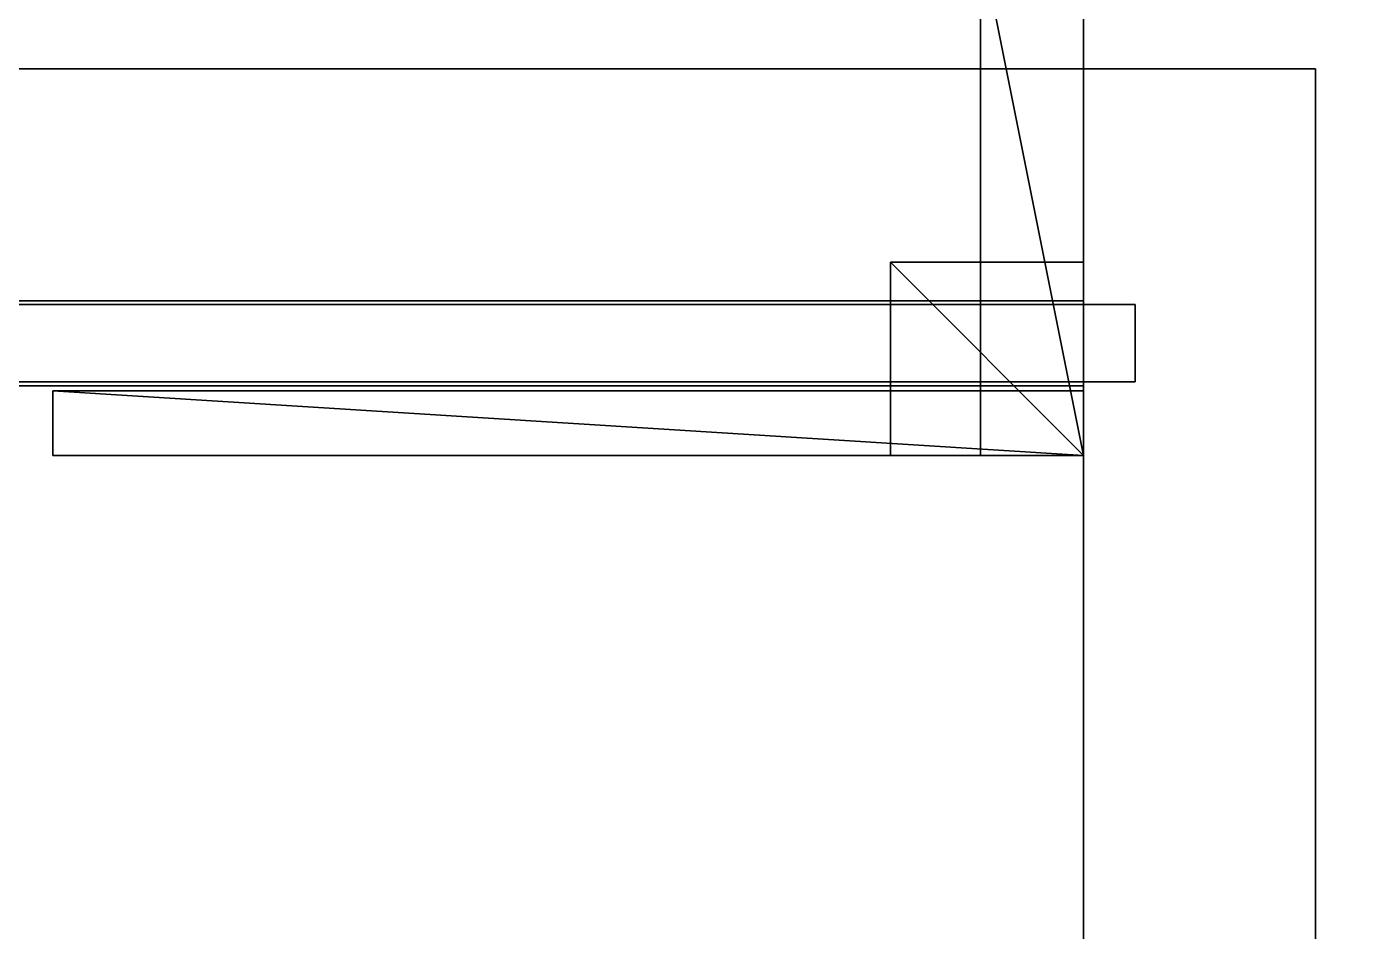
# Model space of a CAD drawing. Extents: x 0 to 7800, y -5130 to 1.
# Drawn here: x 6949.7 to 7053.3, y -215.9 to -145.7 of the extents above; entities that cross this region are included whole.
import ezdxf

# ---------------------------------------------------------------- set-up
doc = ezdxf.new("R2010")
doc.units = 0
for name, color, linetype in [('LAYER0', 7, 'CONTINUOUS'), ('LAYER2', 7, 'CONTINUOUS'), ('LAYER547', 253, 'CONTINUOUS'), ('LAYER556', 2, 'CONTINUOUS'), ('LAYER557', 7, 'CONTINUOUS'), ('LAYER558', 253, 'CONTINUOUS'), ('LAYER559', 253, 'CONTINUOUS'), ('LAYER560', 253, 'CONTINUOUS'), ('LAYER561', 253, 'CONTINUOUS'), ('LAYER562', 253, 'CONTINUOUS'), ('LAYER563', 253, 'CONTINUOUS'), ('LAYER572', 2, 'CONTINUOUS'), ('LAYER573', 7, 'CONTINUOUS'), ('LAYER574', 253, 'CONTINUOUS'), ('LAYER575', 253, 'CONTINUOUS'), ('LAYER576', 253, 'CONTINUOUS'), ('LAYER577', 253, 'CONTINUOUS'), ('LAYER578', 253, 'CONTINUOUS'), ('LAYER579', 253, 'CONTINUOUS'), ('LAYER580', 7, 'CONTINUOUS'), ('LAYER581', 7, 'CONTINUOUS'), ('LAYER582', 7, 'CONTINUOUS'), ('LAYER583', 7, 'CONTINUOUS'), ('LAYER584', 7, 'CONTINUOUS'), ('LAYER585', 7, 'CONTINUOUS'), ('LAYER666', 7, 'CONTINUOUS'), ('LAYER907', 2, 'CONTINUOUS')]:
    doc.layers.add(name, color=color, linetype=linetype)

msp = doc.modelspace()

# ---------------------------------------------------------------- linework, layer by layer
at = {"layer": 'LAYER0'}
for points, invisible_edges in [([(7199.692, 0.998, -5), (5130.692, -289.002, -5), (5130.692, 0.998, -5), (7199.692, 0.998, -5)], 1), ([(7199.692, -1929.002, -5), (5130.692, -289.002, -5), (7199.692, 0.998, -5), (7199.692, -1929.002, -5)], 7), ([(5130.692, -289.002), (7199.692, -1929.002), (5130.692, 0.998), (5130.692, -289.002)], 3), ([(5130.692, 0.998), (7199.692, -1929.002), (7199.692, 0.998), (5130.692, 0.998)], 3)]:
    msp.add_3dface(points, dxfattribs=dict(at, invisible_edges=invisible_edges))
at = {"layer": 'LAYER2'}
for points, invisible_edges in [([(5280.692, -149.002), (5130.692, 0.998), (7199.692, 0.998), (5280.692, -149.002)], 5), ([(5280.692, -149.002), (7199.692, 0.998), (7049.692, -149.002), (5280.692, -149.002)], 3), ([(7049.692, -149.002), (7199.692, 0.998), (7049.692, -289.002), (7049.692, -149.002)], 3), ([(7049.692, -289.002), (7199.692, 0.998), (7199.692, -139.002), (7049.692, -289.002)], 5), ([(7049.692, -289.002), (7199.692, -139.002), (7649.692, -289.002), (7049.692, -289.002)], 3), ([(7049.692, -149.002, 2657), (5280.692, -149.002), (7049.692, -149.002), (7049.692, -149.002, 2657)], 1), ([(5280.692, -149.002), (7049.692, -149.002, 2657), (5280.692, -149.002, 2657), (5280.692, -149.002)], 1), ([(7049.692, -149.002, 2657), (7049.692, -289.002), (7049.692, -289.002, 2657), (7049.692, -149.002, 2657)], 1), ([(7049.692, -289.002), (7049.692, -149.002, 2657), (7049.692, -149.002), (7049.692, -289.002)], 1)]:
    msp.add_3dface(points, dxfattribs=dict(at, invisible_edges=invisible_edges))
at = {"layer": 'LAYER547', "invisible_edges": 1}
for points in [[(7031.695, -149, 180), (7031.695, -719, 2380), (7031.695, -149, 2380), (7031.695, -149, 180)], [(7031.695, -719, 2380), (7031.695, -149, 180), (7031.695, -719, 180), (7031.695, -719, 2380)], [(7031.695, -149, 180), (7049.695, -719, 180), (7031.695, -719, 180), (7031.695, -149, 180)], [(7049.695, -719, 180), (7031.695, -149, 180), (7049.695, -149, 180), (7049.695, -719, 180)], [(7049.695, -149, 2380), (7031.695, -719, 2380), (7049.695, -719, 2380), (7049.695, -149, 2380)], [(7031.695, -719, 2380), (7049.695, -149, 2380), (7031.695, -149, 2380), (7031.695, -719, 2380)], [(7049.695, -149, 2380), (7031.695, -149, 180), (7031.695, -149, 2380), (7049.695, -149, 2380)], [(7031.695, -149, 180), (7049.695, -149, 2380), (7049.695, -149, 180), (7031.695, -149, 180)], [(7049.695, -719, 180), (7049.695, -149, 2380), (7049.695, -719, 2380), (7049.695, -719, 180)], [(7049.695, -149, 2380), (7049.695, -719, 180), (7049.695, -149, 180), (7049.695, -149, 2380)]]:
    msp.add_3dface(points, dxfattribs=at)
at = {"layer": 'LAYER556'}
for points in [[(6951.695, -179, 2349.5), (6951.695, -174, 2326.5), (6951.695, -179, 2326.5), (6951.695, -179, 2349.5)], [(6951.695, -174, 2349.5), (6951.695, -174, 2326.5), (6951.695, -179, 2349.5), (6951.695, -174, 2349.5)], [(7031.695, -179, 2349.5), (6951.695, -174, 2349.5), (6951.695, -179, 2349.5), (7031.695, -179, 2349.5)], [(7031.695, -174, 2349.5), (6951.695, -174, 2349.5), (7031.695, -179, 2349.5), (7031.695, -174, 2349.5)], [(6951.695, -174, 2326.5), (7031.695, -179, 2326.5), (6951.695, -179, 2326.5), (6951.695, -174, 2326.5)], [(7031.695, -174, 2326.5), (7031.695, -179, 2326.5), (6951.695, -174, 2326.5), (7031.695, -174, 2326.5)], [(6951.695, -174, 2349.5), (7031.695, -174, 2326.5), (6951.695, -174, 2326.5), (6951.695, -174, 2349.5)], [(7031.695, -174, 2349.5), (7031.695, -174, 2326.5), (6951.695, -174, 2349.5), (7031.695, -174, 2349.5)], [(7031.695, -179, 2326.5), (7031.695, -174, 2349.5), (7031.695, -179, 2349.5), (7031.695, -179, 2326.5)], [(7031.695, -174, 2326.5), (7031.695, -174, 2349.5), (7031.695, -179, 2326.5), (7031.695, -174, 2326.5)], [(6951.695, -179, 2326.5), (7031.695, -179, 2349.5), (6951.695, -179, 2349.5), (6951.695, -179, 2326.5)], [(7031.695, -179, 2326.5), (7031.695, -179, 2349.5), (6951.695, -179, 2326.5), (7031.695, -179, 2326.5)]]:
    msp.add_3dface(points, dxfattribs=at)
at = {"layer": 'LAYER557', "invisible_edges": 1}
for points in [[(7031.695, -179, 2349.5), (6951.695, -174, 2349.5), (6951.695, -179, 2349.5), (7031.695, -179, 2349.5)], [(6951.695, -174, 2349.5), (7031.695, -179, 2349.5), (7031.695, -174, 2349.5), (6951.695, -174, 2349.5)], [(6951.695, -174, 2349.5), (6951.695, -179, 2326.5), (6951.695, -179, 2349.5), (6951.695, -174, 2349.5)], [(6951.695, -179, 2326.5), (6951.695, -174, 2349.5), (6951.695, -174, 2326.5), (6951.695, -179, 2326.5)], [(7031.695, -174, 2326.5), (6951.695, -179, 2326.5), (6951.695, -174, 2326.5), (7031.695, -174, 2326.5)], [(6951.695, -179, 2326.5), (7031.695, -174, 2326.5), (7031.695, -179, 2326.5), (6951.695, -179, 2326.5)], [(6951.695, -174, 2349.5), (7031.695, -174, 2326.5), (6951.695, -174, 2326.5), (6951.695, -174, 2349.5)], [(7031.695, -174, 2326.5), (6951.695, -174, 2349.5), (7031.695, -174, 2349.5), (7031.695, -174, 2326.5)], [(7031.695, -174, 2326.5), (7031.695, -179, 2349.5), (7031.695, -179, 2326.5), (7031.695, -174, 2326.5)], [(7031.695, -179, 2349.5), (7031.695, -174, 2326.5), (7031.695, -174, 2349.5), (7031.695, -179, 2349.5)], [(7031.695, -179, 2349.5), (6951.695, -179, 2326.5), (7031.695, -179, 2326.5), (7031.695, -179, 2349.5)], [(6951.695, -179, 2326.5), (7031.695, -179, 2349.5), (6951.695, -179, 2349.5), (6951.695, -179, 2326.5)]]:
    msp.add_3dface(points, dxfattribs=at)
at = {"layer": 'LAYER558'}
for points in [[(7016.695, -179, 2349.5), (7016.695, -164, 2334.5), (7016.695, -179, 2334.5), (7016.695, -179, 2349.5)], [(7016.695, -164, 2349.5), (7016.695, -164, 2334.5), (7016.695, -179, 2349.5), (7016.695, -164, 2349.5)], [(7031.695, -179, 2349.5), (7016.695, -164, 2349.5), (7016.695, -179, 2349.5), (7031.695, -179, 2349.5)], [(7031.695, -164, 2349.5), (7016.695, -164, 2349.5), (7031.695, -179, 2349.5), (7031.695, -164, 2349.5)], [(7016.695, -164, 2334.5), (7031.695, -179, 2334.5), (7016.695, -179, 2334.5), (7016.695, -164, 2334.5)], [(7031.695, -164, 2334.5), (7031.695, -179, 2334.5), (7016.695, -164, 2334.5), (7031.695, -164, 2334.5)], [(7016.695, -164, 2349.5), (7031.695, -164, 2334.5), (7016.695, -164, 2334.5), (7016.695, -164, 2349.5)], [(7031.695, -164, 2349.5), (7031.695, -164, 2334.5), (7016.695, -164, 2349.5), (7031.695, -164, 2349.5)], [(7031.695, -179, 2334.5), (7031.695, -164, 2349.5), (7031.695, -179, 2349.5), (7031.695, -179, 2334.5)], [(7031.695, -164, 2334.5), (7031.695, -164, 2349.5), (7031.695, -179, 2334.5), (7031.695, -164, 2334.5)], [(7016.695, -179, 2334.5), (7031.695, -179, 2349.5), (7016.695, -179, 2349.5), (7016.695, -179, 2334.5)], [(7031.695, -179, 2334.5), (7031.695, -179, 2349.5), (7016.695, -179, 2334.5), (7031.695, -179, 2334.5)]]:
    msp.add_3dface(points, dxfattribs=at)
at = {"layer": 'LAYER559'}
for points in [[(7016.695, -179, 2349.5), (7016.695, -164, 2334.5), (7016.695, -179, 2334.5), (7016.695, -179, 2349.5)], [(7016.695, -164, 2349.5), (7016.695, -164, 2334.5), (7016.695, -179, 2349.5), (7016.695, -164, 2349.5)], [(7031.695, -179, 2349.5), (7016.695, -164, 2349.5), (7016.695, -179, 2349.5), (7031.695, -179, 2349.5)], [(7031.695, -164, 2349.5), (7016.695, -164, 2349.5), (7031.695, -179, 2349.5), (7031.695, -164, 2349.5)], [(7016.695, -164, 2334.5), (7031.695, -179, 2334.5), (7016.695, -179, 2334.5), (7016.695, -164, 2334.5)], [(7031.695, -164, 2334.5), (7031.695, -179, 2334.5), (7016.695, -164, 2334.5), (7031.695, -164, 2334.5)], [(7016.695, -164, 2349.5), (7031.695, -164, 2334.5), (7016.695, -164, 2334.5), (7016.695, -164, 2349.5)], [(7031.695, -164, 2349.5), (7031.695, -164, 2334.5), (7016.695, -164, 2349.5), (7031.695, -164, 2349.5)], [(7031.695, -179, 2334.5), (7031.695, -164, 2349.5), (7031.695, -179, 2349.5), (7031.695, -179, 2334.5)], [(7031.695, -164, 2334.5), (7031.695, -164, 2349.5), (7031.695, -179, 2334.5), (7031.695, -164, 2334.5)], [(7016.695, -179, 2334.5), (7031.695, -179, 2349.5), (7016.695, -179, 2349.5), (7016.695, -179, 2334.5)], [(7031.695, -179, 2334.5), (7031.695, -179, 2349.5), (7016.695, -179, 2334.5), (7031.695, -179, 2334.5)]]:
    msp.add_3dface(points, dxfattribs=at)
at = {"layer": 'LAYER560'}
for points in [[(7016.695, -179, 2349.5), (7016.695, -164, 2334.5), (7016.695, -179, 2334.5), (7016.695, -179, 2349.5)], [(7016.695, -164, 2349.5), (7016.695, -164, 2334.5), (7016.695, -179, 2349.5), (7016.695, -164, 2349.5)], [(7031.695, -179, 2349.5), (7016.695, -164, 2349.5), (7016.695, -179, 2349.5), (7031.695, -179, 2349.5)], [(7031.695, -164, 2349.5), (7016.695, -164, 2349.5), (7031.695, -179, 2349.5), (7031.695, -164, 2349.5)], [(7016.695, -164, 2334.5), (7031.695, -179, 2334.5), (7016.695, -179, 2334.5), (7016.695, -164, 2334.5)], [(7031.695, -164, 2334.5), (7031.695, -179, 2334.5), (7016.695, -164, 2334.5), (7031.695, -164, 2334.5)], [(7016.695, -164, 2349.5), (7031.695, -164, 2334.5), (7016.695, -164, 2334.5), (7016.695, -164, 2349.5)], [(7031.695, -164, 2349.5), (7031.695, -164, 2334.5), (7016.695, -164, 2349.5), (7031.695, -164, 2349.5)], [(7031.695, -179, 2334.5), (7031.695, -164, 2349.5), (7031.695, -179, 2349.5), (7031.695, -179, 2334.5)], [(7031.695, -164, 2334.5), (7031.695, -164, 2349.5), (7031.695, -179, 2334.5), (7031.695, -164, 2334.5)], [(7016.695, -179, 2334.5), (7031.695, -179, 2349.5), (7016.695, -179, 2349.5), (7016.695, -179, 2334.5)], [(7031.695, -179, 2334.5), (7031.695, -179, 2349.5), (7016.695, -179, 2334.5), (7031.695, -179, 2334.5)]]:
    msp.add_3dface(points, dxfattribs=at)
at = {"layer": 'LAYER561'}
for points in [[(7016.695, -179, 2349.5), (7016.695, -164, 2334.5), (7016.695, -179, 2334.5), (7016.695, -179, 2349.5)], [(7016.695, -164, 2349.5), (7016.695, -164, 2334.5), (7016.695, -179, 2349.5), (7016.695, -164, 2349.5)], [(7031.695, -179, 2349.5), (7016.695, -164, 2349.5), (7016.695, -179, 2349.5), (7031.695, -179, 2349.5)], [(7031.695, -164, 2349.5), (7016.695, -164, 2349.5), (7031.695, -179, 2349.5), (7031.695, -164, 2349.5)], [(7016.695, -164, 2334.5), (7031.695, -179, 2334.5), (7016.695, -179, 2334.5), (7016.695, -164, 2334.5)], [(7031.695, -164, 2334.5), (7031.695, -179, 2334.5), (7016.695, -164, 2334.5), (7031.695, -164, 2334.5)], [(7016.695, -164, 2349.5), (7031.695, -164, 2334.5), (7016.695, -164, 2334.5), (7016.695, -164, 2349.5)], [(7031.695, -164, 2349.5), (7031.695, -164, 2334.5), (7016.695, -164, 2349.5), (7031.695, -164, 2349.5)], [(7031.695, -179, 2334.5), (7031.695, -164, 2349.5), (7031.695, -179, 2349.5), (7031.695, -179, 2334.5)], [(7031.695, -164, 2334.5), (7031.695, -164, 2349.5), (7031.695, -179, 2334.5), (7031.695, -164, 2334.5)], [(7016.695, -179, 2334.5), (7031.695, -179, 2349.5), (7016.695, -179, 2349.5), (7016.695, -179, 2334.5)], [(7031.695, -179, 2334.5), (7031.695, -179, 2349.5), (7016.695, -179, 2334.5), (7031.695, -179, 2334.5)]]:
    msp.add_3dface(points, dxfattribs=at)
at = {"layer": 'LAYER562'}
for points in [[(7023.695, -179, 2349.5), (7023.695, -139, 2341.5), (7023.695, -179, 2341.5), (7023.695, -179, 2349.5)], [(7023.695, -139, 2349.5), (7023.695, -139, 2341.5), (7023.695, -179, 2349.5), (7023.695, -139, 2349.5)], [(7031.695, -179, 2349.5), (7023.695, -139, 2349.5), (7023.695, -179, 2349.5), (7031.695, -179, 2349.5)], [(7031.695, -139, 2349.5), (7023.695, -139, 2349.5), (7031.695, -179, 2349.5), (7031.695, -139, 2349.5)], [(7023.695, -139, 2341.5), (7031.695, -179, 2341.5), (7023.695, -179, 2341.5), (7023.695, -139, 2341.5)], [(7031.695, -139, 2341.5), (7031.695, -179, 2341.5), (7023.695, -139, 2341.5), (7031.695, -139, 2341.5)], [(7031.695, -179, 2341.5), (7031.695, -139, 2349.5), (7031.695, -179, 2349.5), (7031.695, -179, 2341.5)], [(7031.695, -139, 2341.5), (7031.695, -139, 2349.5), (7031.695, -179, 2341.5), (7031.695, -139, 2341.5)], [(7023.695, -179, 2341.5), (7031.695, -179, 2349.5), (7023.695, -179, 2349.5), (7023.695, -179, 2341.5)], [(7031.695, -179, 2341.5), (7031.695, -179, 2349.5), (7023.695, -179, 2341.5), (7031.695, -179, 2341.5)]]:
    msp.add_3dface(points, dxfattribs=at)
at = {"layer": 'LAYER563'}
for points in [[(6951.695, -179, 2349.5), (6951.695, -174, 2333.5), (6951.695, -179, 2333.5), (6951.695, -179, 2349.5)], [(6951.695, -174, 2349.5), (6951.695, -174, 2333.5), (6951.695, -179, 2349.5), (6951.695, -174, 2349.5)], [(7031.695, -179, 2349.5), (6951.695, -174, 2349.5), (6951.695, -179, 2349.5), (7031.695, -179, 2349.5)], [(7031.695, -174, 2349.5), (6951.695, -174, 2349.5), (7031.695, -179, 2349.5), (7031.695, -174, 2349.5)], [(6951.695, -174, 2333.5), (7031.695, -179, 2333.5), (6951.695, -179, 2333.5), (6951.695, -174, 2333.5)], [(7031.695, -174, 2333.5), (7031.695, -179, 2333.5), (6951.695, -174, 2333.5), (7031.695, -174, 2333.5)], [(6951.695, -174, 2349.5), (7031.695, -174, 2333.5), (6951.695, -174, 2333.5), (6951.695, -174, 2349.5)], [(7031.695, -174, 2349.5), (7031.695, -174, 2333.5), (6951.695, -174, 2349.5), (7031.695, -174, 2349.5)], [(7031.695, -179, 2333.5), (7031.695, -174, 2349.5), (7031.695, -179, 2349.5), (7031.695, -179, 2333.5)], [(7031.695, -174, 2333.5), (7031.695, -174, 2349.5), (7031.695, -179, 2333.5), (7031.695, -174, 2333.5)], [(6951.695, -179, 2333.5), (7031.695, -179, 2349.5), (6951.695, -179, 2349.5), (6951.695, -179, 2333.5)], [(7031.695, -179, 2333.5), (7031.695, -179, 2349.5), (6951.695, -179, 2333.5), (7031.695, -179, 2333.5)]]:
    msp.add_3dface(points, dxfattribs=at)
at = {"layer": 'LAYER572'}
for points in [[(6951.695, -179, 1262), (6951.695, -174, 1239), (6951.695, -179, 1239), (6951.695, -179, 1262)], [(6951.695, -174, 1262), (6951.695, -174, 1239), (6951.695, -179, 1262), (6951.695, -174, 1262)], [(7031.695, -179, 1262), (6951.695, -174, 1262), (6951.695, -179, 1262), (7031.695, -179, 1262)], [(7031.695, -174, 1262), (6951.695, -174, 1262), (7031.695, -179, 1262), (7031.695, -174, 1262)], [(6951.695, -174, 1239), (7031.695, -179, 1239), (6951.695, -179, 1239), (6951.695, -174, 1239)], [(7031.695, -174, 1239), (7031.695, -179, 1239), (6951.695, -174, 1239), (7031.695, -174, 1239)], [(6951.695, -174, 1262), (7031.695, -174, 1239), (6951.695, -174, 1239), (6951.695, -174, 1262)], [(7031.695, -174, 1262), (7031.695, -174, 1239), (6951.695, -174, 1262), (7031.695, -174, 1262)], [(7031.695, -179, 1239), (7031.695, -174, 1262), (7031.695, -179, 1262), (7031.695, -179, 1239)], [(7031.695, -174, 1239), (7031.695, -174, 1262), (7031.695, -179, 1239), (7031.695, -174, 1239)], [(6951.695, -179, 1239), (7031.695, -179, 1262), (6951.695, -179, 1262), (6951.695, -179, 1239)], [(7031.695, -179, 1239), (7031.695, -179, 1262), (6951.695, -179, 1239), (7031.695, -179, 1239)]]:
    msp.add_3dface(points, dxfattribs=at)
at = {"layer": 'LAYER573', "invisible_edges": 1}
for points in [[(7031.695, -179, 1262), (6951.695, -174, 1262), (6951.695, -179, 1262), (7031.695, -179, 1262)], [(6951.695, -174, 1262), (7031.695, -179, 1262), (7031.695, -174, 1262), (6951.695, -174, 1262)], [(6951.695, -174, 1262), (6951.695, -179, 1239), (6951.695, -179, 1262), (6951.695, -174, 1262)], [(6951.695, -179, 1239), (6951.695, -174, 1262), (6951.695, -174, 1239), (6951.695, -179, 1239)], [(7031.695, -174, 1239), (6951.695, -179, 1239), (6951.695, -174, 1239), (7031.695, -174, 1239)], [(6951.695, -179, 1239), (7031.695, -174, 1239), (7031.695, -179, 1239), (6951.695, -179, 1239)], [(6951.695, -174, 1262), (7031.695, -174, 1239), (6951.695, -174, 1239), (6951.695, -174, 1262)], [(7031.695, -174, 1239), (6951.695, -174, 1262), (7031.695, -174, 1262), (7031.695, -174, 1239)], [(7031.695, -174, 1239), (7031.695, -179, 1262), (7031.695, -179, 1239), (7031.695, -174, 1239)], [(7031.695, -179, 1262), (7031.695, -174, 1239), (7031.695, -174, 1262), (7031.695, -179, 1262)], [(7031.695, -179, 1262), (6951.695, -179, 1239), (7031.695, -179, 1239), (7031.695, -179, 1262)], [(6951.695, -179, 1239), (7031.695, -179, 1262), (6951.695, -179, 1262), (6951.695, -179, 1239)]]:
    msp.add_3dface(points, dxfattribs=at)
at = {"layer": 'LAYER574'}
for points in [[(7016.695, -179, 1262), (7016.695, -164, 1247), (7016.695, -179, 1247), (7016.695, -179, 1262)], [(7016.695, -164, 1262), (7016.695, -164, 1247), (7016.695, -179, 1262), (7016.695, -164, 1262)], [(7031.695, -179, 1262), (7016.695, -164, 1262), (7016.695, -179, 1262), (7031.695, -179, 1262)], [(7031.695, -164, 1262), (7016.695, -164, 1262), (7031.695, -179, 1262), (7031.695, -164, 1262)], [(7016.695, -164, 1247), (7031.695, -179, 1247), (7016.695, -179, 1247), (7016.695, -164, 1247)], [(7031.695, -164, 1247), (7031.695, -179, 1247), (7016.695, -164, 1247), (7031.695, -164, 1247)], [(7016.695, -164, 1262), (7031.695, -164, 1247), (7016.695, -164, 1247), (7016.695, -164, 1262)], [(7031.695, -164, 1262), (7031.695, -164, 1247), (7016.695, -164, 1262), (7031.695, -164, 1262)], [(7031.695, -179, 1247), (7031.695, -164, 1262), (7031.695, -179, 1262), (7031.695, -179, 1247)], [(7031.695, -164, 1247), (7031.695, -164, 1262), (7031.695, -179, 1247), (7031.695, -164, 1247)], [(7016.695, -179, 1247), (7031.695, -179, 1262), (7016.695, -179, 1262), (7016.695, -179, 1247)], [(7031.695, -179, 1247), (7031.695, -179, 1262), (7016.695, -179, 1247), (7031.695, -179, 1247)]]:
    msp.add_3dface(points, dxfattribs=at)
at = {"layer": 'LAYER575'}
for points in [[(7016.695, -179, 1262), (7016.695, -164, 1247), (7016.695, -179, 1247), (7016.695, -179, 1262)], [(7016.695, -164, 1262), (7016.695, -164, 1247), (7016.695, -179, 1262), (7016.695, -164, 1262)], [(7031.695, -179, 1262), (7016.695, -164, 1262), (7016.695, -179, 1262), (7031.695, -179, 1262)], [(7031.695, -164, 1262), (7016.695, -164, 1262), (7031.695, -179, 1262), (7031.695, -164, 1262)], [(7016.695, -164, 1247), (7031.695, -179, 1247), (7016.695, -179, 1247), (7016.695, -164, 1247)], [(7031.695, -164, 1247), (7031.695, -179, 1247), (7016.695, -164, 1247), (7031.695, -164, 1247)], [(7016.695, -164, 1262), (7031.695, -164, 1247), (7016.695, -164, 1247), (7016.695, -164, 1262)], [(7031.695, -164, 1262), (7031.695, -164, 1247), (7016.695, -164, 1262), (7031.695, -164, 1262)], [(7031.695, -179, 1247), (7031.695, -164, 1262), (7031.695, -179, 1262), (7031.695, -179, 1247)], [(7031.695, -164, 1247), (7031.695, -164, 1262), (7031.695, -179, 1247), (7031.695, -164, 1247)], [(7016.695, -179, 1247), (7031.695, -179, 1262), (7016.695, -179, 1262), (7016.695, -179, 1247)], [(7031.695, -179, 1247), (7031.695, -179, 1262), (7016.695, -179, 1247), (7031.695, -179, 1247)]]:
    msp.add_3dface(points, dxfattribs=at)
at = {"layer": 'LAYER576'}
for points in [[(7016.695, -179, 1262), (7016.695, -164, 1247), (7016.695, -179, 1247), (7016.695, -179, 1262)], [(7016.695, -164, 1262), (7016.695, -164, 1247), (7016.695, -179, 1262), (7016.695, -164, 1262)], [(7031.695, -179, 1262), (7016.695, -164, 1262), (7016.695, -179, 1262), (7031.695, -179, 1262)], [(7031.695, -164, 1262), (7016.695, -164, 1262), (7031.695, -179, 1262), (7031.695, -164, 1262)], [(7016.695, -164, 1247), (7031.695, -179, 1247), (7016.695, -179, 1247), (7016.695, -164, 1247)], [(7031.695, -164, 1247), (7031.695, -179, 1247), (7016.695, -164, 1247), (7031.695, -164, 1247)], [(7016.695, -164, 1262), (7031.695, -164, 1247), (7016.695, -164, 1247), (7016.695, -164, 1262)], [(7031.695, -164, 1262), (7031.695, -164, 1247), (7016.695, -164, 1262), (7031.695, -164, 1262)], [(7031.695, -179, 1247), (7031.695, -164, 1262), (7031.695, -179, 1262), (7031.695, -179, 1247)], [(7031.695, -164, 1247), (7031.695, -164, 1262), (7031.695, -179, 1247), (7031.695, -164, 1247)], [(7016.695, -179, 1247), (7031.695, -179, 1262), (7016.695, -179, 1262), (7016.695, -179, 1247)], [(7031.695, -179, 1247), (7031.695, -179, 1262), (7016.695, -179, 1247), (7031.695, -179, 1247)]]:
    msp.add_3dface(points, dxfattribs=at)
at = {"layer": 'LAYER577'}
for points in [[(7016.695, -179, 1262), (7016.695, -164, 1247), (7016.695, -179, 1247), (7016.695, -179, 1262)], [(7016.695, -164, 1262), (7016.695, -164, 1247), (7016.695, -179, 1262), (7016.695, -164, 1262)], [(7031.695, -179, 1262), (7016.695, -164, 1262), (7016.695, -179, 1262), (7031.695, -179, 1262)], [(7031.695, -164, 1262), (7016.695, -164, 1262), (7031.695, -179, 1262), (7031.695, -164, 1262)], [(7016.695, -164, 1247), (7031.695, -179, 1247), (7016.695, -179, 1247), (7016.695, -164, 1247)], [(7031.695, -164, 1247), (7031.695, -179, 1247), (7016.695, -164, 1247), (7031.695, -164, 1247)], [(7016.695, -164, 1262), (7031.695, -164, 1247), (7016.695, -164, 1247), (7016.695, -164, 1262)], [(7031.695, -164, 1262), (7031.695, -164, 1247), (7016.695, -164, 1262), (7031.695, -164, 1262)], [(7031.695, -179, 1247), (7031.695, -164, 1262), (7031.695, -179, 1262), (7031.695, -179, 1247)], [(7031.695, -164, 1247), (7031.695, -164, 1262), (7031.695, -179, 1247), (7031.695, -164, 1247)], [(7016.695, -179, 1247), (7031.695, -179, 1262), (7016.695, -179, 1262), (7016.695, -179, 1247)], [(7031.695, -179, 1247), (7031.695, -179, 1262), (7016.695, -179, 1247), (7031.695, -179, 1247)]]:
    msp.add_3dface(points, dxfattribs=at)
at = {"layer": 'LAYER578'}
for points in [[(7023.695, -179, 1262), (7023.695, -139, 1254), (7023.695, -179, 1254), (7023.695, -179, 1262)], [(7023.695, -139, 1262), (7023.695, -139, 1254), (7023.695, -179, 1262), (7023.695, -139, 1262)], [(7031.695, -179, 1262), (7023.695, -139, 1262), (7023.695, -179, 1262), (7031.695, -179, 1262)], [(7031.695, -139, 1262), (7023.695, -139, 1262), (7031.695, -179, 1262), (7031.695, -139, 1262)], [(7023.695, -139, 1254), (7031.695, -179, 1254), (7023.695, -179, 1254), (7023.695, -139, 1254)], [(7031.695, -139, 1254), (7031.695, -179, 1254), (7023.695, -139, 1254), (7031.695, -139, 1254)], [(7031.695, -179, 1254), (7031.695, -139, 1262), (7031.695, -179, 1262), (7031.695, -179, 1254)], [(7031.695, -139, 1254), (7031.695, -139, 1262), (7031.695, -179, 1254), (7031.695, -139, 1254)], [(7023.695, -179, 1254), (7031.695, -179, 1262), (7023.695, -179, 1262), (7023.695, -179, 1254)], [(7031.695, -179, 1254), (7031.695, -179, 1262), (7023.695, -179, 1254), (7031.695, -179, 1254)]]:
    msp.add_3dface(points, dxfattribs=at)
at = {"layer": 'LAYER579'}
for points in [[(6951.695, -179, 1262), (6951.695, -174, 1246), (6951.695, -179, 1246), (6951.695, -179, 1262)], [(6951.695, -174, 1262), (6951.695, -174, 1246), (6951.695, -179, 1262), (6951.695, -174, 1262)], [(7031.695, -179, 1262), (6951.695, -174, 1262), (6951.695, -179, 1262), (7031.695, -179, 1262)], [(7031.695, -174, 1262), (6951.695, -174, 1262), (7031.695, -179, 1262), (7031.695, -174, 1262)], [(6951.695, -174, 1246), (7031.695, -179, 1246), (6951.695, -179, 1246), (6951.695, -174, 1246)], [(7031.695, -174, 1246), (7031.695, -179, 1246), (6951.695, -174, 1246), (7031.695, -174, 1246)], [(6951.695, -174, 1262), (7031.695, -174, 1246), (6951.695, -174, 1246), (6951.695, -174, 1262)], [(7031.695, -174, 1262), (7031.695, -174, 1246), (6951.695, -174, 1262), (7031.695, -174, 1262)], [(7031.695, -179, 1246), (7031.695, -174, 1262), (7031.695, -179, 1262), (7031.695, -179, 1246)], [(7031.695, -174, 1246), (7031.695, -174, 1262), (7031.695, -179, 1246), (7031.695, -174, 1246)], [(6951.695, -179, 1246), (7031.695, -179, 1262), (6951.695, -179, 1262), (6951.695, -179, 1246)], [(7031.695, -179, 1246), (7031.695, -179, 1262), (6951.695, -179, 1246), (7031.695, -179, 1246)]]:
    msp.add_3dface(points, dxfattribs=at)
at = {"layer": 'LAYER580', "invisible_edges": 1}
for points in [[(7031.695, -149, 181), (6502.695, -719, 181), (6502.695, -149, 181), (7031.695, -149, 181)], [(6502.695, -719, 181), (7031.695, -149, 181), (7031.695, -719, 181), (6502.695, -719, 181)], [(6502.695, -149, 199), (7031.695, -149, 181), (6502.695, -149, 181), (6502.695, -149, 199)], [(7031.695, -149, 181), (6502.695, -149, 199), (7031.695, -149, 199), (7031.695, -149, 181)], [(7031.695, -719, 199), (6502.695, -149, 199), (6502.695, -719, 199), (7031.695, -719, 199)], [(6502.695, -149, 199), (7031.695, -719, 199), (7031.695, -149, 199), (6502.695, -149, 199)], [(7031.695, -149, 181), (7031.695, -719, 199), (7031.695, -719, 181), (7031.695, -149, 181)], [(7031.695, -719, 199), (7031.695, -149, 181), (7031.695, -149, 199), (7031.695, -719, 199)]]:
    msp.add_3dface(points, dxfattribs=at)
at = {"layer": 'LAYER581', "invisible_edges": 1}
for points in [[(6502.695, -149, 2379), (7031.695, -719, 2379), (7031.695, -149, 2379), (6502.695, -149, 2379)], [(7031.695, -719, 2379), (6502.695, -149, 2379), (6502.695, -719, 2379), (7031.695, -719, 2379)], [(7031.695, -149, 2361), (6502.695, -149, 2379), (7031.695, -149, 2379), (7031.695, -149, 2361)], [(6502.695, -149, 2379), (7031.695, -149, 2361), (6502.695, -149, 2361), (6502.695, -149, 2379)], [(6502.695, -719, 2361), (7031.695, -149, 2361), (7031.695, -719, 2361), (6502.695, -719, 2361)], [(7031.695, -149, 2361), (6502.695, -719, 2361), (6502.695, -149, 2361), (7031.695, -149, 2361)], [(7031.695, -149, 2361), (7031.695, -719, 2379), (7031.695, -719, 2361), (7031.695, -149, 2361)], [(7031.695, -719, 2379), (7031.695, -149, 2361), (7031.695, -149, 2379), (7031.695, -719, 2379)]]:
    msp.add_3dface(points, dxfattribs=at)
at = {"layer": 'LAYER582', "invisible_edges": 1}
for points in [[(7035.695, -167.3, 195), (6498.695, -173.3, 195), (6498.695, -167.3, 195), (7035.695, -167.3, 195)], [(6498.695, -173.3, 195), (7035.695, -167.3, 195), (7035.695, -173.3, 195), (6498.695, -173.3, 195)], [(7035.695, -173.3, 2365), (6498.695, -167.3, 2365), (6498.695, -173.3, 2365), (7035.695, -173.3, 2365)], [(6498.695, -167.3, 2365), (7035.695, -173.3, 2365), (7035.695, -167.3, 2365), (6498.695, -167.3, 2365)], [(6498.695, -167.3, 2365), (7035.695, -167.3, 195), (6498.695, -167.3, 195), (6498.695, -167.3, 2365)], [(7035.695, -167.3, 195), (6498.695, -167.3, 2365), (7035.695, -167.3, 2365), (7035.695, -167.3, 195)], [(7035.695, -167.3, 195), (7035.695, -173.3, 2365), (7035.695, -173.3, 195), (7035.695, -167.3, 195)], [(7035.695, -173.3, 2365), (7035.695, -167.3, 195), (7035.695, -167.3, 2365), (7035.695, -173.3, 2365)], [(7035.695, -173.3, 2365), (6498.695, -173.3, 195), (7035.695, -173.3, 195), (7035.695, -173.3, 2365)], [(6498.695, -173.3, 195), (7035.695, -173.3, 2365), (6498.695, -173.3, 2365), (6498.695, -173.3, 195)]]:
    msp.add_3dface(points, dxfattribs=at)
at = {"layer": 'LAYER583', "invisible_edges": 1}
for points in [[(7031.695, -149, 1271), (6502.695, -149, 1151), (6502.695, -149, 1271), (7031.695, -149, 1271)], [(6502.695, -149, 1151), (7031.695, -149, 1271), (7031.695, -149, 1151), (6502.695, -149, 1151)], [(7031.695, -167, 1151), (6502.695, -149, 1151), (7031.695, -149, 1151), (7031.695, -167, 1151)], [(6502.695, -149, 1151), (7031.695, -167, 1151), (6502.695, -167, 1151), (6502.695, -149, 1151)], [(6502.695, -167, 1271), (7031.695, -149, 1271), (6502.695, -149, 1271), (6502.695, -167, 1271)], [(7031.695, -149, 1271), (6502.695, -167, 1271), (7031.695, -167, 1271), (7031.695, -149, 1271)], [(7031.695, -149, 1271), (7031.695, -167, 1151), (7031.695, -149, 1151), (7031.695, -149, 1271)], [(7031.695, -167, 1151), (7031.695, -149, 1271), (7031.695, -167, 1271), (7031.695, -167, 1151)], [(7031.695, -167, 1151), (6502.695, -167, 1271), (6502.695, -167, 1151), (7031.695, -167, 1151)], [(6502.695, -167, 1271), (7031.695, -167, 1151), (7031.695, -167, 1271), (6502.695, -167, 1271)]]:
    msp.add_3dface(points, dxfattribs=at)
at = {"layer": 'LAYER584', "invisible_edges": 1}
for points in [[(7031.695, -149, 2361), (6502.695, -149, 2241), (6502.695, -149, 2361), (7031.695, -149, 2361)], [(6502.695, -149, 2241), (7031.695, -149, 2361), (7031.695, -149, 2241), (6502.695, -149, 2241)], [(7031.695, -167, 2241), (6502.695, -149, 2241), (7031.695, -149, 2241), (7031.695, -167, 2241)], [(6502.695, -149, 2241), (7031.695, -167, 2241), (6502.695, -167, 2241), (6502.695, -149, 2241)], [(6502.695, -167, 2361), (7031.695, -149, 2361), (6502.695, -149, 2361), (6502.695, -167, 2361)], [(7031.695, -149, 2361), (6502.695, -167, 2361), (7031.695, -167, 2361), (7031.695, -149, 2361)], [(7031.695, -149, 2361), (7031.695, -167, 2241), (7031.695, -149, 2241), (7031.695, -149, 2361)], [(7031.695, -167, 2241), (7031.695, -149, 2361), (7031.695, -167, 2361), (7031.695, -167, 2241)], [(7031.695, -167, 2241), (6502.695, -167, 2361), (6502.695, -167, 2241), (7031.695, -167, 2241)], [(6502.695, -167, 2361), (7031.695, -167, 2241), (7031.695, -167, 2361), (6502.695, -167, 2361)]]:
    msp.add_3dface(points, dxfattribs=at)
at = {"layer": 'LAYER585', "invisible_edges": 1}
for points in [[(6502.695, -173.6, 877), (7031.695, -719, 877), (7031.695, -173.6, 877), (6502.695, -173.6, 877)], [(7031.695, -719, 877), (6502.695, -173.6, 877), (6502.695, -719, 877), (7031.695, -719, 877)], [(7031.695, -173.6, 859), (6502.695, -173.6, 877), (7031.695, -173.6, 877), (7031.695, -173.6, 859)], [(6502.695, -173.6, 877), (7031.695, -173.6, 859), (6502.695, -173.6, 859), (6502.695, -173.6, 877)], [(6502.695, -719, 859), (7031.695, -173.6, 859), (7031.695, -719, 859), (6502.695, -719, 859)], [(7031.695, -173.6, 859), (6502.695, -719, 859), (6502.695, -173.6, 859), (7031.695, -173.6, 859)], [(7031.695, -173.6, 859), (7031.695, -719, 877), (7031.695, -719, 859), (7031.695, -173.6, 859)], [(7031.695, -719, 877), (7031.695, -173.6, 859), (7031.695, -173.6, 877), (7031.695, -719, 877)]]:
    msp.add_3dface(points, dxfattribs=at)
at = {"layer": 'LAYER666'}
for points, invisible_edges in [([(7049.695, -149, 2380), (7031.695, -701, 2380), (7031.695, -149, 2380), (7049.695, -149, 2380)], 1), ([(7049.695, -719, 2380), (7031.695, -701, 2380), (7049.695, -149, 2380), (7049.695, -719, 2380)], 3), ([(7031.695, -149, 2446), (7031.695, -701, 2380), (7031.695, -701, 2446), (7031.695, -149, 2446)], 1), ([(7031.695, -701, 2380), (7031.695, -149, 2446), (7031.695, -149, 2380), (7031.695, -701, 2380)], 1), ([(7031.695, -149, 2446), (7049.695, -149, 2380), (7031.695, -149, 2380), (7031.695, -149, 2446)], 1), ([(7049.695, -149, 2380), (7031.695, -149, 2446), (7049.695, -149, 2446), (7049.695, -149, 2380)], 1), ([(7031.695, -701, 2446), (7049.695, -719, 2446), (7031.695, -149, 2446), (7031.695, -701, 2446)], 3), ([(7031.695, -149, 2446), (7049.695, -719, 2446), (7049.695, -149, 2446), (7031.695, -149, 2446)], 1), ([(7049.695, -149, 2380), (7049.695, -719, 2446), (7049.695, -719, 2380), (7049.695, -149, 2380)], 1), ([(7049.695, -719, 2446), (7049.695, -149, 2380), (7049.695, -149, 2446), (7049.695, -719, 2446)], 1)]:
    msp.add_3dface(points, dxfattribs=dict(at, invisible_edges=invisible_edges))
at = {"layer": 'LAYER907'}
for points, invisible_edges in [([(7049.695, -149, 2446), (5280.695, -439, 2446), (5280.695, -149, 2446), (7049.695, -149, 2446)], 1), ([(7049.695, -759, 2446), (5280.695, -439, 2446), (7049.695, -149, 2446), (7049.695, -759, 2446)], 3), ([(5280.695, -149, 2657), (7049.695, -149, 2446), (5280.695, -149, 2446), (5280.695, -149, 2657)], 1), ([(7049.695, -149, 2446), (5280.695, -149, 2657), (7049.695, -149, 2657), (7049.695, -149, 2446)], 1), ([(5280.695, -439, 2657), (7049.695, -759, 2657), (5280.695, -149, 2657), (5280.695, -439, 2657)], 3), ([(5280.695, -149, 2657), (7049.695, -759, 2657), (7049.695, -149, 2657), (5280.695, -149, 2657)], 1), ([(7049.695, -149, 2446), (7049.695, -759, 2657), (7049.695, -759, 2446), (7049.695, -149, 2446)], 1), ([(7049.695, -759, 2657), (7049.695, -149, 2446), (7049.695, -149, 2657), (7049.695, -759, 2657)], 1)]:
    msp.add_3dface(points, dxfattribs=dict(at, invisible_edges=invisible_edges))

# ---------------------------------------------------------------- meshes
at = {"layer": 'LAYER2'}
mesh = msp.add_polymesh((14, 2), dxfattribs=at)
for k, corner in enumerate([(1175.695, -1705, 2657), (-0.0002, -1705, 2657), (1175.695, -204, 2657), (1175.695, -1705, 2657), (3880.695, -204, 2657), (1175.695, -204, 2657), (3880.695, -439, 2657), (3880.695, -204, 2657), (5280.695, -439, 2657), (3880.695, -439, 2657), (5280.695, -149, 2657), (5280.695, -439, 2657), (7049.695, -149, 2657), (5280.695, -149, 2657), (7049.695, -289, 2657), (7049.695, -149, 2657), (7649.695, -289, 2657), (7049.695, -289, 2657), (7649.695, -1684, 2657), (7649.695, -289, 2657), (7049.695, -1684, 2657), (7649.695, -1684, 2657), (7049.695, -1779, 2657), (7049.695, -1684, 2657), (3151.695, -1779, 2657), (7049.695, -1779, 2657), (3151.695, -1929, 2657), (7199.695, -1929, 2657)]):
    mesh.set_mesh_vertex(divmod(k, 2), corner)

doc.saveas('drawing.dxf')
